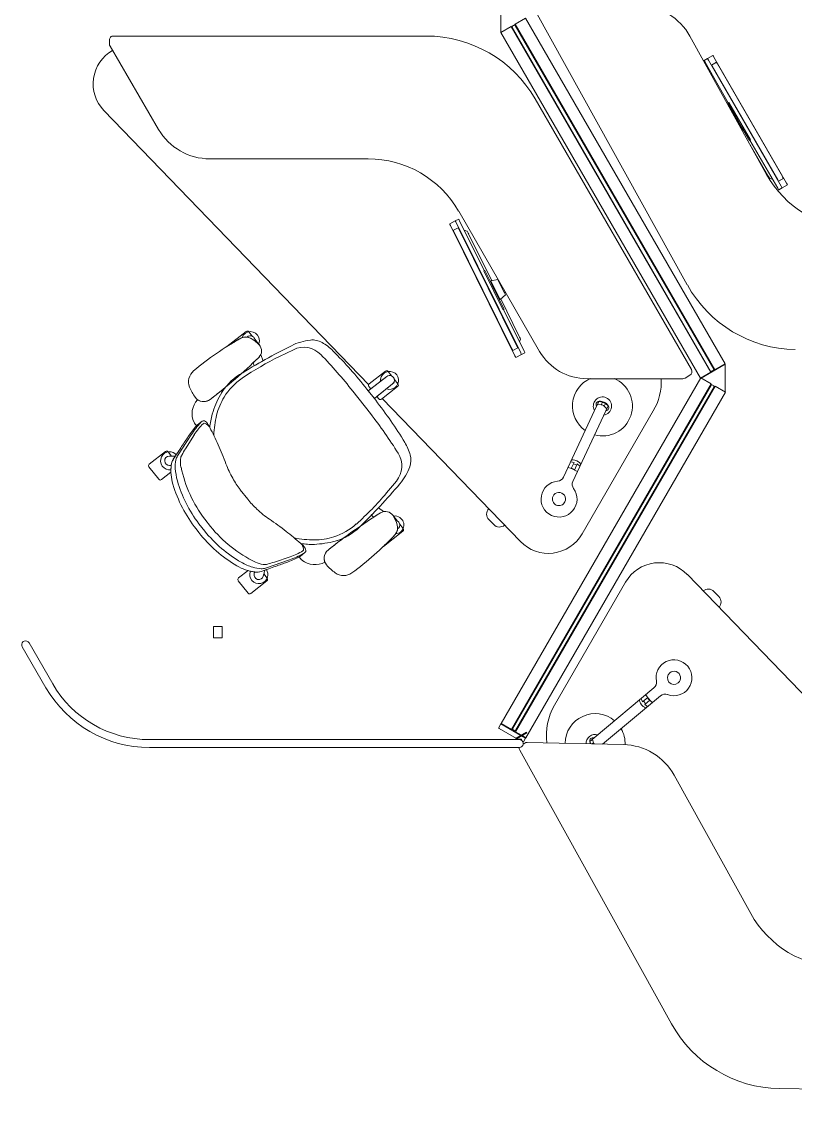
# Model space of a CAD drawing. Header units: millimetres. Extents: x -81374 to 485233, y -39075 to 157313.
# Drawn here: x 34877 to 36944, y 34341 to 37243 of the extents above; entities that cross this region are included whole.
import ezdxf
from ezdxf.enums import TextEntityAlignment as Align

# ---------------------------------------------------------------- set-up
doc = ezdxf.new("R2010")
doc.units = ezdxf.units.MM
doc.layers.add('G-IMPT', color=8, linetype='Continuous', lineweight=5)
doc.layers.add('ID - MODULAR', color=44, linetype='Continuous', lineweight=5)
doc.styles.get("Standard").update_dxf_attribs({"font": 'arial.ttf'})

# ---------------------------------------------------------------- blocks, each defined once
blk = doc.blocks.new('Junction_ViaLsgEndTransition 108_ - Family 68__C1-557104-Level 1')
at = {"layer": 'G-IMPT'}
for p, q in [((-30, -26.4), (0, -26.4)), ((-30, -26.4), (-30, -49.8)), ((0, -26.4), (0, -49.8)), ((-30, -49.8), (0, -49.8))]:
    blk.add_line(p, q, dxfattribs=at)
blk = doc.blocks.new('Junction_ViaLsgEndTransition 108_ - Family 68__C2-557105-Level 1')
blk.add_blockref('Junction_ViaLsgEndTransition 108_ - Family 68__C1-557104-Level 1', (0, 0))
blk = doc.blocks.new('floor plan 1')
at = {"layer": 'G-IMPT', "color": 8, "ltscale": 500}
for p, q in [((21269.4, -73466.4), (20434.7, -73451.8)), ((21963.1, -74371.1), (21557.9, -73639.8)), ((21345.9, -73934.7), (21550.8, -74304.3)), ((21964.2, -74378.3), (22952.4, -74378.3)), ((21515.3, -74840.7), (21091.5, -74401.8)), ((21413.4, -75328.4), (21946.8, -74404.6)), ((21586.9, -74516.6), (21741.7, -74387.3)), ((21764.7, -74403.9), (21604.7, -74537.5)), ((21686.1, -74386.1), (21943.3, -74391.7)), ((21775.6, -74394.6), (21764.5, -74403.9)), ((21765.9, -74391), (21769.6, -74387.9)), ((21769, -74400.1), (21765.9, -74391)), ((21772.8, -74388), (21775.6, -74394.6)), ((21944.1, -74417.6), (21971.5, -74401.8)), ((21972.4, -74403.4), (21945, -74419.2)), ((21947.7, -74403.1), (21946.8, -74404.6)), ((21946.8, -74404.6), (21956.7, -74410.3)), ((21953.1, -74393.6), (21947.7, -74403.1)), ((21958.4, -74409.3), (21947.7, -74403.1)), ((21947.7, -74403.1), (21958.4, -74409.3)), ((21949.7, -74390.2), (21954.3, -74387.6)), ((21951.9, -74405.5), (21951, -74407)), ((21953.6, -74390.3), (21953.6, -74387.5)), ((21958.2, -74398.5), (21959.8, -74398.5)), ((21958.2, -74400.4), (21958.2, -74398.5)), ((21971.1, -74400.4), (21958.2, -74400.4)), ((22013.7, -74441.2), (21960.3, -74410.4)), ((21960.3, -74410.4), (22013.7, -74441.2)), ((21964.2, -74399.4), (21973.1, -74399.4)), ((22952.4, -74399.4), (21964.2, -74399.4)), ((21971.2, -74402), (21968.4, -74400.4)), ((22018.5, -74429.3), (21971.8, -74402.4)), ((21974.5, -74420.5), (21441.1, -75344.4)), ((21974.5, -74420.5), (21441.1, -75344.4)), ((21443.7, -75342.6), (21974.3, -74423.7)), ((21974.3, -74423.7), (21443.7, -75342.6)), ((21451.7, -75350.6), (21985.1, -74426.7)), ((21451.7, -75350.6), (21985.1, -74426.7)), ((21982.5, -74428.5), (21452, -75347.4)), ((21982.5, -74428.5), (21452, -75347.4)), ((21945, -74419.2), (21944.1, -74417.6)), ((21958.6, -74411.4), (21974.5, -74420.5)), ((21974.3, -74423.7), (21976.4, -74423.1)), ((21974.3, -74423.7), (21976.4, -74423.1)), ((21976.4, -74423.1), (21981.9, -74426.3)), ((21981.9, -74426.3), (21976.4, -74423.1)), ((21981.9, -74426.3), (21982.5, -74428.5)), ((21981.9, -74426.3), (21982.5, -74428.5)), ((21985.1, -74426.7), (22012.8, -74442.7)), ((22009.5, -74438.8), (22008.6, -74440.3)), ((22013.7, -74441.2), (22019.1, -74431.7)), ((22012.8, -74442.7), (21479.4, -75366.5)), ((22012.8, -74442.7), (22013.7, -74441.2)), ((21629.2, -74493), (21615.1, -74504.8)), ((21629.2, -74493), (21621.5, -74488)), ((21626.2, -74495.5), (21632.2, -74502.6)), ((21870.5, -74491.6), (21680.4, -74820.4)), ((21616.3, -74503.8), (21622.2, -74510.9)), ((21621.1, -74511.9), (21635.2, -74500.1)), ((21635.2, -74500.1), (21638.9, -74508.8)), ((23274.1, -74658.2), (23210.8, -74548.6)), ((23229.1, -74538.1), (23292.3, -74647.6)), ((23289.7, -74661.3), (23287.2, -74662.7)), ((21444.1, -74795.4), (21431.3, -74782.1)), ((22638.6, -74823.8), (22681.8, -74790)), ((22688.9, -74790.8), (22715.2, -74824.3)), ((22646.7, -74842.3), (22637.8, -74830.9)), ((22648.3, -74836.4), (22646.7, -74842.3)), ((22672.3, -74843.3), (22671.1, -74847.6)), ((22714.3, -74831.5), (22689, -74851.3)), ((22576.4, -74888), (22618.7, -74874.2)), ((22642.3, -74858.1), (22578.7, -74880)), ((22644, -74852.6), (22640.2, -74853.9)), ((22653.8, -74849.2), (22644, -74852.6)), ((22549.2, -74890), (22537, -74899.6)), ((22537, -74899.6), (22549.2, -74890)), ((21961.4, -74929), (22330.3, -75311.1)), ((22275.3, -74956.6), (22327.1, -74916.1)), ((21606.2, -75278.1), (21796.3, -74949.2)), ((22820.5, -74976.6), (22804.8, -74956.6)), ((22820.2, -74952.7), (22828, -74962.7)), ((22032.6, -74974.3), (22045.5, -74987.6)), ((22284.3, -74976.3), (22274.5, -74963.7)), ((22302.4, -74999.3), (22290.1, -74983.7)), ((22290.1, -74983.7), (22295.6, -74987)), ((22804.7, -74989), (22789, -74969)), ((22340.7, -75019), (22326.7, -75009)), ((22352.6, -74994.5), (22359.8, -74999.1)), ((22709.8, -75067.6), (22690, -75042.4)), ((22690, -75042.4), (22709.8, -75067.6)), ((22319.2, -75058.9), (22292.8, -75090.6)), ((21733, -75278.8), (21821.1, -75089.8)), ((21846.1, -75101.2), (21757.8, -75290.5)), ((22895, -75114.3), (22920.4, -75094.4)), ((22927.5, -75095.3), (22953.7, -75128.8)), ((21809.3, -75136.7), (21802.3, -75130.4)), ((21817.1, -75120), (21809.3, -75136.7)), ((21819.4, -75137.1), (21811, -75133.1)), ((21824.9, -75125.3), (21816.4, -75121.4)), ((21817.8, -75140.5), (21825.5, -75123.9)), ((22898.9, -75132.4), (22894.4, -75132.6)), ((22952.9, -75135.9), (22909.7, -75169.8)), ((21817.8, -75140.5), (21826.8, -75141.8)), ((22877.2, -75158), (22840.8, -75214.5)), ((22880.8, -75161), (22883, -75157.7)), ((22883, -75157.7), (22888.7, -75149)), ((22902.6, -75168.9), (22893.6, -75157.5)), ((22899.8, -75157.4), (22893.7, -75157.6)), ((22832.5, -75214.8), (22856, -75177.1)), ((22811.8, -75250.3), (22824, -75240.8)), ((22824, -75240.8), (22811.8, -75250.3)), ((21727, -75291.9), (21733.1, -75278.7)), ((22409.2, -75331.1), (22362.2, -75271.1)), ((21734, -75298.1), (21727, -75291.9)), ((21730.7, -75284.1), (21737.4, -75290.9)), ((21737.4, -75290.9), (21734, -75298.1)), ((21745.5, -75294.8), (21742.2, -75301.9)), ((21742.2, -75301.9), (21751.5, -75303.3)), ((21755.1, -75295.5), (21745.5, -75294.8)), ((21751.5, -75303.3), (21757.6, -75290.2)), ((22289.4, -75343.1), (22332.6, -75309.3)), ((22371.5, -75336.5), (22348, -75306.5)), ((21441.1, -75344.4), (21413.4, -75328.4)), ((21414.3, -75328.9), (21414.3, -75403.4)), ((22302.7, -75350.3), (22351.4, -75311)), ((22344.6, -75316.4), (22302.7, -75350.3)), ((22344.6, -75316.4), (22302.7, -75350.3)), ((22319, -75337.1), (22302.7, -75350.3)), ((22368, -75332.1), (22318.1, -75370)), ((22318.1, -75370), (22361, -75337.4)), ((22361, -75337.4), (22318.1, -75370)), ((22339.7, -75310.2), (22344.6, -75316.4)), ((22351.4, -75311), (22368, -75332.1)), ((22361, -75337.4), (22366, -75343.7)), ((21478.7, -75366.1), (21414.3, -75403.4)), ((21414.3, -75403.4), (21478.7, -75366.1)), ((21444.2, -75344.5), (21441.8, -75343.1)), ((21441.9, -75342.9), (21444.2, -75344.2)), ((21444.3, -75344.8), (21443.7, -75342.6)), ((21444.3, -75344.8), (21443.7, -75342.6)), ((21449.8, -75348), (21444.3, -75344.8)), ((21449.8, -75348), (21444.3, -75344.8)), ((21452, -75347.4), (21449.8, -75348)), ((21452, -75347.4), (21449.8, -75348)), ((21452.5, -75349.2), (21450.2, -75347.9)), ((21450.4, -75347.8), (21452.6, -75349.1)), ((21479.4, -75366.5), (21451.7, -75350.6)), ((21452.8, -75381.7), (21480.5, -75365.7)), ((21480.3, -75365.1), (21480.6, -75364.5)), ((21480.6, -75365.8), (21480.3, -75365.3)), ((21480.5, -75365.7), (22013.9, -76289.6)), ((21508.5, -75373.4), (21521.3, -75366)), ((21527.6, -75364.3), (21783.4, -75364.3)), ((22298.2, -75362.6), (22288.5, -75350.3)), ((22318.1, -75370), (22334.8, -75357.3)), ((22365.1, -75350.8), (22321.9, -75384.6)), ((22366, -75348), (23074, -76081.2)), ((21414.5, -75403.8), (21442.2, -75387.8)), ((21442.2, -75387.8), (21975.6, -76311.7)), ((21442.2, -75387.8), (21975.6, -76311.7)), ((21444.8, -75389.6), (21445.4, -75387.4)), ((21444.8, -75389.6), (21445.4, -75387.4)), ((21975.3, -76308.5), (21444.8, -75389.6)), ((21444.8, -75389.6), (21975.4, -76308.5)), ((21445.4, -75387.4), (21450.9, -75384.2)), ((21450.9, -75384.2), (21445.4, -75387.4)), ((21450.9, -75384.2), (21453, -75384.8)), ((21450.9, -75384.2), (21453, -75384.8)), ((21986.2, -76305.5), (21452.8, -75381.7)), ((21986.2, -76305.5), (21452.8, -75381.7)), ((21453, -75384.8), (21983.6, -76303.7)), ((21453, -75384.8), (21983.6, -76303.7)), ((21921.6, -76112), (21504.3, -75389)), ((22314.8, -75383.8), (22305.1, -75371.4)), ((21947.9, -76327.7), (21414.5, -75403.8)), ((21973.4, -75421.3), (21958.5, -75428.7)), ((22148.3, -75774), (21975.9, -75425.7)), ((22605.1, -75423.7), (22567.9, -75441.8)), ((22655.3, -75428.3), (22648.9, -75412.3)), ((22672.8, -75398.6), (22675.5, -75406.7)), ((21909.9, -75437.4), (22126.3, -75812.3)), ((21958.5, -75428.7), (21949.2, -75433.3)), ((21949.2, -75433.3), (21958.5, -75428.7)), ((22006.6, -75549.7), (21951.2, -75437.9)), ((21960.5, -75433.3), (22133, -75781.6)), ((21967.9, -75448.2), (21968.4, -75446.5)), ((21981.5, -75439.9), (21968.4, -75446.4)), ((21968.5, -75446.4), (21981.5, -75440)), ((21969.7, -75449.5), (22125.4, -75763.9)), ((22124.9, -75762.9), (21970.5, -75451.1)), ((22138.4, -75756.3), (21983.9, -75444.4)), ((21983.9, -75444.4), (22138.4, -75756.3)), ((22671.1, -75469.9), (22658.8, -75454.3)), ((22745.6, -75450.2), (22693.9, -75490.7)), ((21961.1, -75469.8), (21963.4, -75462.5)), ((22014, -75577.7), (21965.1, -75479)), ((22671.1, -75469.9), (22669.1, -75463.8)), ((22686.7, -75489.9), (22676.9, -75477.3)), ((22005.1, -75550.5), (22007.9, -75549.1)), ((22021.4, -75583.5), (22005.1, -75550.5)), ((22007.9, -75549.1), (22059.1, -75652.4)), ((22001.4, -75588.9), (22015.7, -75576.1)), ((22004.9, -75595.9), (22001.4, -75588.9)), ((22004.9, -75595.9), (22017.7, -75621.8)), ((22015.7, -75576.1), (22019.8, -75584.3)), ((22019.8, -75584.3), (22021.4, -75583.5)), ((22019.8, -75584.3), (22036, -75617)), ((22021.4, -75583.5), (22037.6, -75616.2)), ((21920.7, -76346.5), (21515.4, -75615.2)), ((22021.5, -75629.4), (22017.7, -75621.8)), ((22040.3, -75625.8), (22021.5, -75629.4)), ((22037.6, -75616.2), (22036, -75617)), ((22036, -75617), (22040.3, -75625.8)), ((22056.2, -75653.8), (22037.6, -75616.2)), ((22099.4, -75750.2), (22038, -75626.3)), ((22059.1, -75652.4), (22056.2, -75653.8)), ((22123.7, -75786.2), (22057.8, -75653.1)), ((22104.3, -75759), (22111.5, -75761.6)), ((22125.6, -75766.8), (22127.3, -75767.4)), ((22127.3, -75767.4), (22140.5, -75760.9)), ((22140.4, -75760.9), (22127.4, -75767.4)), ((22126.2, -75790.6), (22135.5, -75786)), ((22135.5, -75786), (22126.2, -75790.6)), ((22135.5, -75786), (22150.3, -75778.7)), ((21262.2, -75874.5), (21247.8, -75882.8)), ((21250.1, -75887.3), (21444.3, -76223.9)), ((21271.2, -75869.3), (21262.2, -75874.5)), ((21262.2, -75874.5), (21271.2, -75869.3)), ((21459.1, -76215.4), (21265, -75878.7)), ((21273.9, -75873.6), (21348.2, -76002.2)), ((21271.5, -75892.6), (21258.8, -75899.9)), ((21258.9, -75899.8), (21271.4, -75892.6)), ((21261.2, -75904.4), (21435, -76205.8)), ((21435, -76205.8), (21261.2, -75904.4)), ((21448.9, -76199.8), (21273.6, -75895.9)), ((21274.2, -75896.9), (21448.1, -76198.3)), ((21295, -75899.5), (21287.6, -75897.3)), ((21300.4, -75907.9), (21347.4, -75989.3)), ((21303.5, -75910.1), (21508.3, -76279.7)), ((22368.3, -75952), (22790.9, -75952.1)), ((21346.9, -76003), (21349.6, -76001.4)), ((21404.5, -76102.9), (21346.9, -76003)), ((21349.6, -76001.4), (21370.6, -76037.8)), ((21367.3, -76028.4), (21368.8, -76028)), ((21372.2, -76036.9), (21367.3, -76028.4)), ((22928, -76030.8), (23057.6, -76253)), ((21370.6, -76037.8), (21372.2, -76036.9)), ((21388.8, -76069.4), (21370.6, -76037.8)), ((21390.4, -76068.5), (21372.2, -76036.9)), ((21390.4, -76068.5), (21388.8, -76069.4)), ((21388.8, -76069.4), (21407.2, -76101.3)), ((21395, -76076.4), (21390.4, -76068.5)), ((21407.2, -76101.3), (21404.5, -76102.9)), ((21405.8, -76102.1), (21468.1, -76210.2)), ((21437.7, -76210.1), (21450.4, -76202.8)), ((21450.4, -76202.8), (21437.8, -76210.1)), ((21455.1, -76183.7), (21454.4, -76186.5)), ((21447, -76228.2), (21461.4, -76219.9)), ((21461.4, -76219.9), (21470.4, -76214.7)), ((21470.4, -76214.7), (21461.4, -76219.9)), ((23059.3, -76259.4), (23059.3, -76270.2)), ((22013.9, -76289.6), (21986.2, -76305.5)), ((22013.7, -76365.3), (22013.7, -76289.7)), ((23049.2, -76280.4), (22213.1, -76280.3)), ((21975.6, -76311.7), (21947.9, -76327.7)), ((21975.3, -76311.3), (21986, -76305.1)), ((21986, -76305.1), (21975.3, -76311.3)), ((21977.5, -76309.1), (21975.3, -76308.5)), ((21977.5, -76309.1), (21975.4, -76308.5)), ((21983, -76305.9), (21977.5, -76309.1)), ((21983, -76305.9), (21977.5, -76309.1)), ((21983.6, -76303.7), (21983, -76305.9)), ((21983.6, -76303.7), (21983, -76305.9))]:
    blk.add_line(p, q, dxfattribs=at)
for centre, radius, start, end in [((21263.5, -73802.9), 336.5, 28.9949, 88.9949), ((21101.6, -74070.1), 279.4, 28.9949, 88.9949), ((21689.6, -74227.3), 158.8, 208.9949, 268.7318), ((21964.2, -74389), 10.7, 90, 171.7061), ((21954.3, -74376), 10.2, 346.8026, 28.9949), ((22952.4, -74697.9), 319.5, 30, 90), ((21761.6, -74388.7), 80.1, 177.6061, 209.9275), ((21761.6, -74388.7), 80.1, 229.6679, 359.4283), ((21761.6, -74388.7), 24.4, 175.6922, 185.3655), ((21761.6, -74388.7), 24.4, 253.8709, 1.7875), ((21753.8, -74395.2), 12.7, 19.112, 35.9432), ((21733, -74412.2), 158.8, 329.9751, 7.896), ((21943.6, -74379), 12.7, 268.7318, 298.9949), ((21954.7, -74394.5), 1.78, 105, 150), ((21964.2, -74388.7), 10.7, 188.2939, 270), ((21964.2, -74388.7), 10.7, 245.8937, 270), ((21971.1, -74401.1), 0.759, 300, 90.4467), ((21971.1, -74401.1), 2.67, 300, 18), ((21971.1, -74401.1), 2.61, 18, 40.0774), ((22952.4, -74697.9), 298.5, 30, 90), ((22017.6, -74430.9), 1.78, 330, 60), ((21551, -74564.7), 48, 69.362, 10.8145), ((21574.6, -74502), 19.1, 249.362, 309.8593), ((21492.6, -74613.3), 163.6, 35.1413, 44.5772), ((21550.9, -74564.6), 17.6, 129.8593, 309.8593), ((21550.9, -74564.6), 17.6, 309.8593, 129.8593), ((21616.9, -74552.1), 19.1, 129.8593, 190.8145), ((23283.3, -74652.8), 10.7, 210, 291.7061), ((23283.1, -74653), 10.7, 308.2939, 30), ((21446.6, -74767.2), 21.4, 138.2878, 224), ((21459.5, -74780.5), 21.4, 224, 309.7122), ((22660.1, -74840.4), 24.1, 337.5388, 164.0803), ((22684.9, -74794), 5.08, 38.0803, 128.0803), ((21590.3, -74768.3), 104.1, 224, 329.9751), ((22891.7, -75504.4), 815.5, 126.0788, 136.8411), ((22433.9, -74876.1), 38.1, 54.235, 126.0788), ((22380, -74951), 130.3, 40.5439, 54.235), ((22660.1, -74840.4), 24.1, 164.0803, 214.1096), ((22641.8, -74827.8), 5.08, 128.0803, 218.0803), ((22867.4, -74898.9), 227.8, 164.0803, 166.5769), ((22867.4, -74898.9), 227.8, 164.0803, 166.5769), ((22867.4, -74898.9), 227.8, 164.0803, 165.6185), ((22660.3, -74839.8), 12.5, 344.0803, 164.0803), ((22660.3, -74839.8), 12.5, 344.0803, 164.0803), ((22660.3, -74839.8), 12.5, 344.0803, 164.0803), ((22660.3, -74839.8), 12.5, 344.0803, 164.0803), ((22453.2, -74780.8), 227.8, 342.952, 344.0803), ((22453.2, -74780.8), 227.8, 342.9507, 344.0803), ((22453.2, -74780.8), 227.8, 342.952, 344.0803), ((22711.2, -74827.5), 5.08, 308.0803, 38.0803), ((22457.8, -74884.4), 27.9, 308.6788, 40.5439), ((22457.8, -74884.4), 27.9, 308.6788, 21.7393), ((22510.5, -74921.8), 54.7, 51.0468, 119.2232), ((22675.5, -75121.1), 263.8, 109.9328, 117.6514), ((22747.1, -75267.6), 413.9, 105.3742, 108.0803), ((22644.8, -74895.6), 28, 82.1816, 105.3742), ((22653, -74889.3), 33, 88.5226, 108.9797), ((22547, -74822.4), 101.6, 342.7264, 346.5769), ((22547, -74822.4), 101.6, 342.7264, 346.5769), ((22639.2, -74936.8), 69.6, 64.2192, 82.1816), ((22665.7, -74883.3), 36.1, 81.4935, 109.2712), ((22665.7, -74883.3), 36.1, 82.6611, 109.2712), ((22651.7, -74939.3), 83, 72.7579, 88.5226), ((22518.1, -75187.5), 348, 38.8827, 64.2192), ((22653.9, -74975.2), 128.8, 59.4994, 82.6611), ((22653.9, -74975.2), 128.8, 77.1983, 82.333), ((22653.9, -74975.2), 128.8, 74.1711, 82.333), ((22630.6, -75007.2), 154, 60.1494, 72.7579), ((22533.4, -75176.6), 349.3, 39.0208, 60.1494), ((22535.9, -75175.4), 361.1, 38.0803, 59.4994), ((21886.5, -75001.3), 104.1, 44, 149.9751), ((22540.9, -74904.6), 6.35, 128.0803, 185.5877), ((22540.9, -74904.6), 6.35, 128.0803, 185.5877), ((22660.8, -75118.7), 252.4, 108.9797, 118.3468), ((22631.1, -75047.4), 168.6, 108.9245, 121.7251), ((22529, -74898.9), 25.2, 25.1137, 51.0468), ((22564.9, -74910), 25.4, 117.6514, 128.0803), ((22564.9, -74910), 25.4, 120.8126, 128.0803), ((22891.7, -75504.4), 815.5, 133.8222, 136.8411), ((21555, -73756.6), 1472.6, 301.977, 308.6788), ((22494.6, -75071.9), 147, 105.1775, 134.405), ((21555, -73756.6), 1472.6, 306.6711, 308.6788), ((22494.6, -75071.9), 147, 105.1775, 114.1744), ((22523.1, -75176.6), 255.5, 92.5203, 105.1775), ((22523.1, -75176.6), 255.5, 92.5203, 105.1775), ((22519.2, -75090.1), 168.9, 80.0827, 92.5203), ((22519.2, -75090.1), 168.9, 80.0827, 92.5203), ((22548.2, -74903.9), 13.7, 185.5877, 212.8182), ((22548.2, -74903.9), 13.7, 185.5877, 212.8182), ((22576.5, -74885.6), 47.4, 212.8182, 233.495), ((22576.5, -74885.6), 47.4, 212.8182, 233.495), ((22570.9, -74901.2), 31.9, 210.3107, 224.916), ((23071.9, -74334.8), 788, 228.3597, 232.0544), ((23071.9, -74334.8), 788, 228.3597, 232.0544), ((22296.8, -74973.2), 24.1, 95.1542, 236.0803), ((22278.5, -74960.6), 5.08, 128.0803, 218.0803), ((22317.2, -74965.7), 27.9, 136.8411, 197.0806), ((22317.2, -74965.7), 27.9, 136.8411, 197.0806), ((22317.2, -74965.7), 27.9, 143.8186, 197.0806), ((22512.3, -75102.7), 169.6, 108.0072, 131.5799), ((22510.9, -75098.4), 165.1, 89.6972, 108.0072), ((22510.2, -75230), 296.7, 79.2609, 89.6972), ((23071.9, -74334.8), 788, 232.0544, 236.0724), ((23071.9, -74334.8), 788, 232.0544, 236.0724), ((22017.2, -74989.1), 21.4, 44, 129.7122), ((22030.1, -75002.4), 21.4, 318.2878, 44), ((23609.6, -76210.2), 1740.3, 134.405, 139.6312), ((22296.3, -74972.9), 12.5, 123.3268, 195.9656), ((22296.3, -74972.9), 12.5, 195.9656, 240.195), ((22296.3, -74972.9), 12.5, 195.9656, 240.195), ((22387.6, -74944.1), 101.6, 197.0806, 211.353), ((22387.6, -74944.1), 101.6, 197.0806, 212.9276), ((22387.6, -74944.1), 101.6, 197.0806, 212.1472), ((22909.9, -75550.9), 768.8, 131.5799, 140.2091), ((22501.1, -75183.4), 234.7, 45.6482, 56.0724), ((22501.1, -75183.4), 234.7, 45.6482, 56.0724), ((22527.7, -75199.8), 348, 11.9414, 37.2778), ((22542, -75187.5), 349.3, 16.0111, 37.1398), ((22543.8, -75185.4), 361.1, 16.6611, 38.0803), ((21858.1, -75042.4), 48, 274.5027, 215.9552), ((22296.8, -74973.2), 24.1, 236.0803, 279.6473), ((22322.1, -74985.3), 24.1, 212.1472, 301.977), ((22322.1, -74985.3), 24.1, 281.0794, 301.977), ((21555, -73756.6), 1472.6, 301.977, 302.7951), ((23609.6, -76210.2), 1740.3, 135.9, 136.8089), ((22515.3, -75179.2), 221.9, 38.0803, 47.5177), ((22515.3, -75179.2), 221.9, 38.0803, 47.5177), ((21858.2, -75042.5), 17.6, 155, 335), ((21858.2, -75042.5), 17.6, 335, 155), ((21803.8, -75081.8), 19.1, 335, 35.9552), ((22535.1, -75204.5), 221.9, 28.6429, 38.0803), ((22535.1, -75204.5), 221.9, 28.6429, 38.0803), ((21863.3, -75109.3), 19.1, 94.5027, 155), ((22399, -75181.1), 151.5, 139.6312, 159.7808), ((22341.6, -75131.2), 63.5, 140.2091, 212.0058), ((22527.6, -75217.3), 234.7, 20.0882, 30.5124), ((22527.6, -75217.3), 234.7, 20.0882, 30.5124), ((22729.7, -75133.7), 154, 3.4027, 16.0111), ((22766.3, -75118.8), 128.8, 353.4994, 16.6611), ((22923.5, -75098.4), 5.08, 38.0803, 128.0803), ((21890.3, -74973.7), 163.6, 240.2821, 249.7179), ((22304.5, -75146.3), 50.8, 159.7808, 196.0676), ((22800.1, -75142.2), 69.6, 353.9789, 11.9414), ((22800.6, -75129.4), 83, 347.6379, 3.4027), ((22858.4, -75129.2), 36.1, 326.8894, 354.667), ((22858.4, -75129.2), 36.1, 326.8894, 353.4994), ((22766.3, -75118.8), 128.8, 353.8276, 1.9895), ((22766.3, -75118.8), 128.8, 353.8276, 358.9622), ((22907.1, -75360), 227.8, 92.0803, 93.2085), ((22907.1, -75360), 227.8, 92.0803, 93.2099), ((22907.1, -75360), 227.8, 92.0803, 93.2085), ((22898.7, -75144.9), 24.1, 272.0803, 98.6217), ((22899.3, -75144.9), 12.5, 272.0803, 92.0803), ((22899.3, -75144.9), 12.5, 272.0803, 92.0803), ((22899.3, -75144.9), 12.5, 272.0803, 92.0803), ((22899.3, -75144.9), 12.5, 272.0803, 92.0803), ((22949.7, -75131.9), 5.08, 308.0803, 38.0803), ((22390.7, -75121.4), 140.5, 196.0676, 211.0568), ((23326.2, -74515.8), 1224.6, 212.0058, 218.0803), ((23488.1, -74866), 788, 200.0882, 204.1062), ((23488.1, -74866), 788, 200.0882, 204.1062), ((22504.7, -74958.2), 413.9, 328.0803, 330.7863), ((22841.5, -75146.6), 28, 330.7863, 353.9789), ((22849.5, -75140.1), 33, 327.1809, 347.6379), ((22898.7, -75144.9), 24.1, 222.051, 272.0803), ((22889.1, -75259.1), 101.6, 89.5837, 93.4342), ((22889.1, -75259.1), 101.6, 89.5837, 93.4342), ((22891.5, -74929.7), 227.8, 269.5837, 272.0803), ((22891.5, -74929.7), 227.8, 269.5837, 272.0803), ((22891.5, -74929.7), 227.8, 270.542, 272.0803), ((23226.6, -74618.1), 1116.2, 211.0568, 218.0803), ((23488.1, -74866), 788, 204.1062, 207.8008), ((23488.1, -74866), 788, 204.1062, 207.8008), ((22906.6, -75165.8), 5.08, 218.0803, 308.0803), ((21742.2, -75291.2), 80.1, 74.8086, 246.828), ((22484.6, -75197.3), 296.7, 346.4634, 356.8997), ((22690.8, -75123.6), 168.6, 314.4354, 327.236), ((22628.6, -75077.7), 252.4, 317.8137, 327.1809), ((22629.8, -75062.9), 263.8, 318.5091, 326.2278), ((21742.2, -75291.2), 80.1, 293.404, 55.0682), ((22622.6, -75222), 168.9, 343.6403, 356.0778), ((22622.6, -75222), 168.9, 343.6403, 356.0778), ((22834.9, -75215.3), 47.4, 202.6655, 223.3423), ((22834.9, -75215.3), 47.4, 202.6655, 223.3423), ((22818.4, -75217), 31.9, 211.2446, 225.8498), ((22810.3, -75238.4), 13.7, 223.3423, 250.5729), ((22810.3, -75238.4), 13.7, 223.3423, 250.5729), ((22807.9, -75245.3), 6.35, 250.5729, 308.0803), ((22807.9, -75245.3), 6.35, 250.5729, 308.0803), ((22783.9, -75270.7), 54.7, 316.9374, 25.1137), ((22808.4, -75220.8), 25.4, 308.0803, 318.5091), ((22808.4, -75220.8), 25.4, 308.0803, 315.348), ((22810.6, -75258.2), 25.2, 25.1137, 51.0468), ((21743.7, -75357.5), 158.8, 149.9751, 182.4916), ((21742.2, -75291.2), 24.4, 99.0116, 30.5062), ((22612.5, -75228.1), 165.1, 328.1533, 346.4634), ((22539.5, -75197.6), 255.5, 330.983, 343.6403), ((22539.5, -75197.6), 255.5, 330.983, 343.6403), ((21742.2, -75291.2), 9.73, 217.4037, 272.5963), ((21746.5, -75282.1), 12.7, 224.2527, 265.7473), ((22335.7, -75313.3), 5.08, 38.0803, 128.0803), ((23686.7, -76477.2), 1472.6, 127.4818, 134.1835), ((23686.7, -76477.2), 1472.6, 127.4818, 129.4894), ((22807.6, -75330.8), 27.9, 54.4212, 127.4818), ((22807.6, -75330.8), 27.9, 35.6167, 127.4818), ((22310.9, -75359.8), 24.1, 70.1866, 128.0803), ((23250.1, -74648.1), 1116.2, 218.0803, 225.1037), ((23373.2, -74575.8), 1224.6, 218.0803, 224.1548), ((22608.7, -75225.7), 169.6, 304.5806, 328.1533), ((22634.4, -75250.2), 147, 301.7555, 330.983), ((22634.4, -75250.2), 147, 321.9861, 330.983), ((22724.3, -75390.4), 130.3, 21.9255, 35.6167), ((21527.6, -75377), 12.7, 89.9949, 119.9949), ((21783.4, -75510.4), 146.1, 29.9949, 89.9949), ((22310.9, -75359.8), 24.1, 128.0803, 308.0803), ((22292.5, -75347.1), 5.08, 128.0803, 218.0803), ((22310.4, -75360.1), 12.5, 128.0803, 308.0803), ((22310.4, -75360.1), 12.5, 128.0803, 308.0803), ((22310.4, -75360.1), 12.5, 128.0803, 191.3676), ((22310.8, -75360.3), 12.8, 128.928, 190.5199), ((22310.9, -75359.8), 24.1, 308.0803, 5.9739), ((22362, -75346.8), 5.08, 308.0803, 38.0803), ((22268.6, -74732.4), 768.8, 295.9515, 304.5806), ((22809.9, -75356), 38.1, 310.0817, 21.9255), ((21514.2, -75383.3), 11.4, 119.9949, 209.9949), ((22310.4, -75360.1), 12.5, 244.793, 308.0803), ((22310.4, -75359.8), 12.8, 245.6407, 307.2326), ((22318.8, -75380.6), 5.08, 218.0803, 308.0803), ((21795.8, -73895.4), 1740.3, 296.5293, 301.7555), ((22309.4, -74761.2), 815.5, 299.3195, 310.0817), ((21795.8, -73895.4), 1740.3, 299.3516, 300.2606), ((22677.1, -75438.5), 24.1, 134.1835, 224.0134), ((22677.1, -75438.5), 24.1, 134.1835, 155.0812), ((23686.7, -76477.2), 1472.6, 133.3655, 134.1835), ((21221, -75778.4), 336.5, 28.9949, 88.9949), ((22561.4, -75339.3), 140.5, 225.1037, 240.0929), ((22540.1, -75384.7), 63.5, 224.1548, 295.9515), ((22505.5, -75317), 151.5, 276.3798, 296.5293), ((22732.9, -75384.7), 101.6, 223.2329, 239.08), ((22309.4, -74761.2), 815.5, 299.3195, 302.3384), ((22516.7, -75417), 50.8, 240.0929, 276.3798), ((22682.9, -75465.9), 24.1, 156.5132, 200.0803), ((22732.9, -75384.7), 101.6, 224.0134, 239.08), ((22682.9, -75465.9), 24.1, 200.0803, 341.0063), ((22732.9, -75384.7), 101.6, 224.8075, 239.08), ((22683.1, -75466.4), 12.5, 195.9656, 240.195), ((22683.1, -75466.4), 12.5, 195.9656, 240.195), ((22683.1, -75466.4), 12.5, 240.195, 312.8337), ((22695, -75447.9), 27.9, 239.08, 292.342), ((22695, -75447.9), 27.9, 239.08, 299.3195), ((22695, -75447.9), 27.9, 239.08, 299.3195), ((22690.7, -75486.7), 5.08, 218.0803, 308.0803), ((22001.4, -75597.6), 3.81, 26.3432, 101.3432), ((22014.3, -75623.5), 3.81, 341.3432, 26.3432), ((21059.1, -76045.5), 279.4, 28.9949, 88.9949), ((22368.3, -75672.6), 279.4, 209.9949, 269.9949), ((22790.9, -76110.8), 158.8, 30.2581, 89.9949), ((23000, -76152.6), 102.9, 299.7757, 44), ((22213.1, -75943.8), 336.5, 209.9949, 269.9949), ((23046.6, -76259.4), 12.7, 359.9949, 30.2581), ((21647.2, -76202.8), 158.8, 208.9949, 268.7318), ((23049.2, -76270.2), 10.2, 269.9949, 359.9949)]:
    blk.add_arc(centre, radius, start, end, dxfattribs=at)
for centre, major_axis, ratio, start_param, end_param in [((21633.3, -74495.7), (-8.8, 10.5), 0.400548, 3.141593, 6.283185), ((22672.8, -74999.6), (-131.4, 94.5), 0.166302, 6.227475, 6.61322), ((21812.9, -75139.9), (12.4, -5.8), 0.400548, 3.141593, 6.283185), ((22747.2, -75094.5), (60.3, -150.2), 0.166302, 5.953151, 6.338896), ((21975.6, -75425.8), (2.25, -4.55), 0.052336, 1.570796, 2.879793), ((21951.5, -75437.8), (2.25, -4.55), 0.052336, 3.141593, 4.712389), ((21960.8, -75433.2), (2.25, -4.55), 0.052336, 3.141593, 4.712389), ((21969.9, -75449.4), (1.47, -2.97), 0.052336, 3.141593, 4.712389), ((21970.7, -75451), (2.25, -4.55), 0.052336, 3.141593, 3.665191), ((21983, -75442.9), (1.45, -2.93), 0.052336, 2.356194, 3.141593), ((21983.7, -75444.5), (-2.25, 4.55), 0.052336, 4.712389, 6.283185), ((21965.6, -75478.8), (4.46, -9), 0.052336, 3.141593, 4.712389), ((22099.9, -75750), (-4.47, 9.03), 0.052336, 1.570796, 3.141593), ((22125.6, -75763.8), (1.76, -3.55), 0.052336, 4.712389, 6.283185), ((22138.1, -75756.4), (-2.25, 4.55), 0.052336, 3.141593, 4.712389), ((22138.9, -75757.8), (-1.52, 3.06), 0.052336, 3.141593, 3.926991), ((22148.1, -75774.1), (2.25, -4.55), 0.052336, 0.261799, 1.570796), ((22123.9, -75786.1), (-2.25, 4.55), 0.052336, 1.570796, 3.141593), ((22133.2, -75781.5), (-2.25, 4.55), 0.052336, 1.570796, 3.141593), ((21250.3, -75887.2), (-2.54, 4.4), 0.052336, 0.261799, 1.570796), ((21264.7, -75878.9), (2.54, -4.4), 0.052336, 1.570796, 3.141593), ((21273.7, -75873.7), (2.54, -4.4), 0.052336, 1.570796, 3.141593), ((21261.4, -75904.2), (2.54, -4.4), 0.052336, 3.141593, 4.712389), ((21260.5, -75902.8), (1.71, -2.96), 0.052336, 3.141593, 3.926991), ((21273.5, -75896), (-1.98, 3.43), 0.052336, 4.712389, 6.283185), ((21274, -75897), (-2.54, 4.4), 0.052336, 4.712389, 4.974188), ((21300, -75908.2), (5.03, -8.72), 0.052336, 1.570796, 3.141593), ((21435.3, -76205.7), (2.54, -4.4), 0.052336, 4.712389, 6.283185), ((21436.1, -76207.3), (-1.63, 2.83), 0.052336, 2.356194, 3.141593), ((21448.8, -76199.9), (-1.66, 2.87), 0.052336, 3.141593, 4.712389), ((21447.8, -76198.4), (-2.54, 4.4), 0.052336, 3.141593, 3.665191), ((21444.5, -76223.8), (-2.54, 4.4), 0.052336, 1.570796, 2.879793), ((21458.9, -76215.5), (-2.54, 4.4), 0.052336, 3.141593, 4.712389), ((21467.9, -76210.3), (-2.54, 4.4), 0.052336, 3.141593, 4.712389)]:
    blk.add_ellipse(centre, major_axis=major_axis, ratio=ratio, start_param=start_param, end_param=end_param, dxfattribs=at)
for points in [[(21773.2, -74402.6), (21772.1, -74403.5), (21769.6, -74404.6), (21766.4, -74404.4), (21764.7, -74403.9)], [(22585.6, -74873.2), (22594.2, -74870.1), (22614.2, -74863), (22639.7, -74854.1), (22653.8, -74849.2)], [(22888.7, -75149), (22880.5, -75161.5), (22865.8, -75184.1), (22854.1, -75201.8), (22849.1, -75209.5)], [(21725.8, -75283.6), (21726.4, -75282.3), (21728.2, -75280.3), (21731.2, -75279.1), (21733, -75278.8)], [(21758.7, -75298.9), (21758, -75300.2), (21755.9, -75302.4), (21750.7, -75304.1), (21744.2, -75303.8), (21737.4, -75301.6), (21731.3, -75297.8), (21726.9, -75293), (21724.8, -75287.9), (21725.2, -75284.9), (21725.8, -75283.6)], [(21757.8, -75290.5), (21758.6, -75292), (21759.6, -75295), (21759.2, -75297.7), (21758.7, -75298.9)]]:
    blk.add_open_spline(points, degree=3, dxfattribs=at)
blk.add_open_spline([(21774.2, -74388), (21775, -74389.9), (21776.2, -74393.8), (21775.9, -74399.1), (21774.3, -74401.7), (21773.2, -74402.6)], degree=3, knots=[-0.363067, -0.363067, -0.363067, -0.363067, -0.25, -0.125, 0, 0, 0, 0], dxfattribs=at)
at = {"layer": 'ID - MODULAR', "color": 8, "ltscale": 500}
blk.add_arc((11420.4, -71220.8), 9842.1, 158.92407, 26.97429, dxfattribs=at)
at = {"layer": 'G-IMPT', "color": 8, "ltscale": 500, "xscale": -1, "rotation": 269.9997895408508}
blk.add_blockref('Junction_ViaLsgEndTransition 108_ - Family 68__C2-557105-Level 1', (22807.6, -74671.5), dxfattribs=at)
at = {"layer": 'G-IMPT', "color": 8, "ltscale": 500}
for rotation, p in [(359.9992, (39680.6, -4989.6, 0)), (359.9992, (35886.7, -10139.3, 0)), (270.0008, (28873.3, -20643.5, 0)), (359.9992, (11975.3, -26935.4, 0)), (359.9992, (15267.6, -26935.4, 0)), (359.9992, (26686.3, -26987.7, 0)), (270.0008, (15861.1, -28615, 0)), (89.9992, (23697.8, -33300.6, 0)), (89.9992, (23597.9, -35337.7, 0)), (89.9992, (23597.9, -37388.3, 0)), (359.9992, (13750.4, -37781.5, 0)), (89.9992, (23697.8, -40746.8, 0)), (89.9992, (23597.8, -44302.5, 0)), (89.9992, (23597.8, -46399.1, 0)), (89.9992, (23697.8, -48339.8, 0)), (89.9992, (23697.8, -54280, 0)), (359.9992, (27418.1, -55702.4, 0)), (89.9992, (9671.9, -65856.5, 0)), (359.9992, (4684.1, -67403.4, 0)), (359.9992, (8737.2, -67403.4, 0))]:
    blk.add_attdef('PARTITIONTYPE', text='', height=200, rotation=rotation, dxfattribs=at).set_placement(p, align=Align.MIDDLE_CENTER)

msp = doc.modelspace()

# ---------------------------------------------------------------- block references
at = {"linetype": 'Continuous', "rotation": 180}
msp.add_blockref('floor plan 1', (58170.8, -39075.4), dxfattribs=at)

doc.saveas('drawing.dxf')
